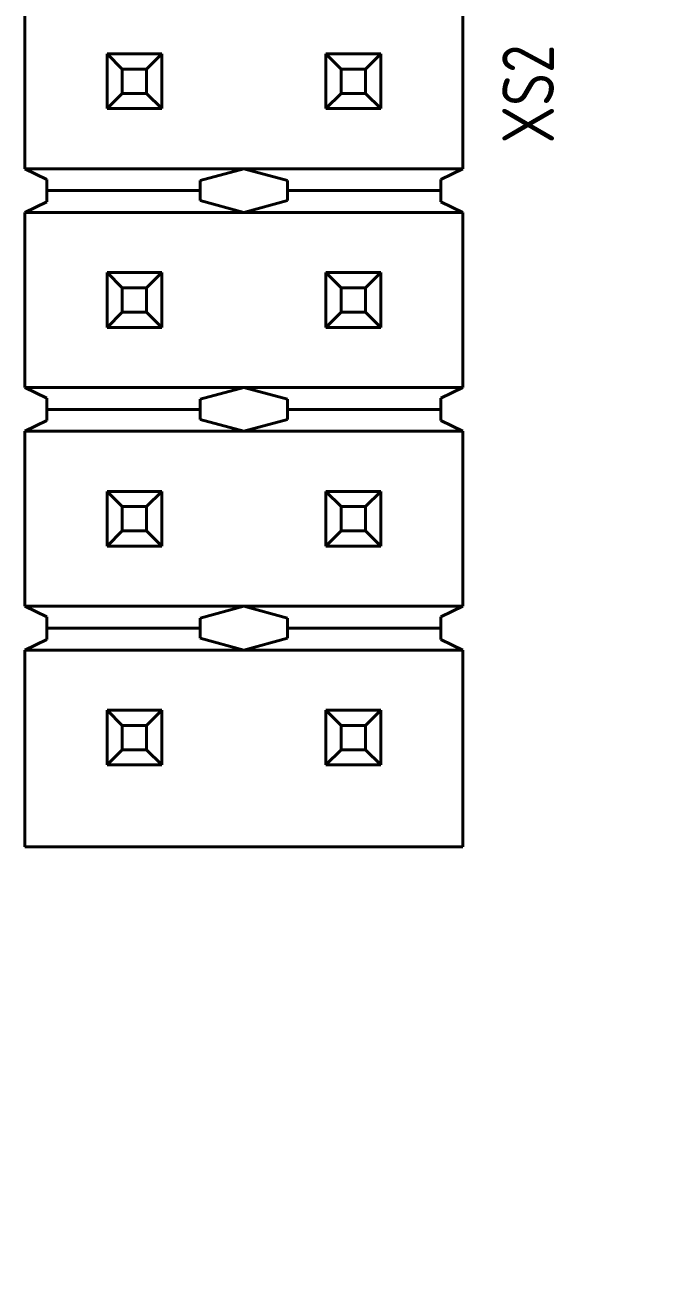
# Model space of a CAD drawing. Header units: inches. Extents: x -969 to 2045, y -594 to 12.
# Drawn here: x -763.54 to -748.52, y -192.14 to -163.16 of the extents above; entities that cross this region are included whole.
import ezdxf

# ---------------------------------------------------------------- set-up
doc = ezdxf.new("R2010")
doc.units = ezdxf.units.IN
doc.header["$MEASUREMENT"] = 0
doc.layers.add('Основная', color=7, linetype='Continuous', lineweight=40)
doc.styles.add('GOST type A0', font='gost.TTF', dxfattribs={"height": 2.116667})
doc.dimstyles.new('ISO-25', dxfattribs={"dimtxt": 2.5, "dimasz": 2.5, "dimexe": 1.25, "dimexo": 0.625, "dimtad": 1, "dimtxsty": 'Standard', "dimcen": 2.5, "dimadec": 0, "dimazin": 0, "dimtfac": 1, "dimtmove": 0, "dimatfit": 3, "dimfxl": 1, "dimarcsym": 0})

# ---------------------------------------------------------------- blocks, each defined once
blk = doc.blocks.new('*D29')
at = {"color": 0, "lineweight": -2, "transparency": 16777216}
for p, q in [((-762.176, -45.267), (-701.749, -45.267)), ((-702.999, -47.767), (-702.999, -299.967)), ((-722.374, -302.467), (-701.749, -302.467))]:
    blk.add_line(p, q, dxfattribs=at)
at = {"color": 0, "transparency": 16777216}
for points in [[(-703.415, -47.767), (-702.582, -47.767), (-702.999, -45.267)], [(-703.415, -299.967), (-702.582, -299.967), (-702.999, -302.467)]]:
    blk.add_solid(points, dxfattribs=at)
at = {"layer": 'DEFPOINTS', "color": 0, "transparency": 16777216}
for p in [(-762.801, -45.267), (-722.999, -302.467), (-702.999, -302.467)]:
    blk.add_point(p, dxfattribs=at)
at = {"color": 0, "transparency": 16777216, "insert": (-704.842, -173.867), "char_height": 2.1167, "attachment_point": 5, "rotation": 90, "style": 'GOST type A0'}
blk.add_mtext('128,6*', dxfattribs=at)

msp = doc.modelspace()

# ---------------------------------------------------------------- linework, layer by layer
at = {"layer": 'Основная'}
for p, q in [((-763.539, -162.435), (-763.539, -166.499)), ((-763.539, -162.435), (-763.539, -166.499)), ((-763.539, -162.435), (-763.539, -166.499)), ((-763.539, -162.435), (-763.539, -166.499)), ((-753.379, -166.499), (-753.379, -162.435)), ((-753.379, -162.435), (-753.379, -166.499)), ((-753.379, -166.499), (-753.379, -162.435)), ((-753.379, -162.435), (-753.379, -166.499)), ((-761.633, -163.833), (-761.281, -164.185)), ((-761.633, -163.833), (-760.363, -163.833)), ((-761.633, -163.833), (-761.633, -165.103)), ((-761.633, -163.833), (-761.281, -164.185)), ((-761.633, -163.833), (-760.363, -163.833)), ((-761.633, -163.833), (-761.633, -165.103)), ((-760.363, -163.833), (-760.715, -164.185)), ((-760.363, -163.833), (-760.715, -164.185)), ((-760.363, -163.833), (-760.363, -165.103)), ((-760.363, -163.833), (-760.363, -165.103)), ((-756.553, -163.833), (-756.553, -165.103)), ((-756.553, -163.833), (-756.201, -164.185)), ((-755.283, -163.833), (-756.553, -163.833)), ((-756.553, -163.833), (-756.553, -165.103)), ((-756.553, -163.833), (-756.201, -164.185)), ((-755.283, -163.833), (-756.553, -163.833)), ((-755.283, -163.833), (-755.635, -164.185)), ((-755.283, -163.833), (-755.635, -164.185)), ((-755.283, -163.833), (-755.283, -165.103)), ((-755.283, -163.833), (-755.283, -165.103)), ((-761.281, -164.185), (-761.281, -164.751)), ((-760.715, -164.185), (-761.281, -164.185)), ((-761.281, -164.185), (-761.281, -164.751)), ((-760.715, -164.185), (-761.281, -164.185)), ((-760.715, -164.185), (-760.715, -164.751)), ((-760.715, -164.185), (-760.715, -164.751)), ((-756.201, -164.185), (-756.201, -164.751)), ((-756.201, -164.185), (-755.635, -164.185)), ((-756.201, -164.185), (-756.201, -164.751)), ((-756.201, -164.185), (-755.635, -164.185)), ((-755.635, -164.185), (-755.635, -164.751)), ((-755.635, -164.185), (-755.635, -164.751)), ((-761.281, -164.751), (-761.633, -165.103)), ((-761.281, -164.751), (-761.633, -165.103)), ((-761.281, -164.751), (-760.715, -164.751)), ((-761.281, -164.751), (-760.715, -164.751)), ((-760.715, -164.751), (-760.363, -165.103)), ((-760.715, -164.751), (-760.363, -165.103)), ((-756.201, -164.751), (-756.553, -165.103)), ((-756.201, -164.751), (-756.553, -165.103)), ((-755.635, -164.751), (-756.201, -164.751)), ((-755.635, -164.751), (-756.201, -164.751)), ((-755.635, -164.751), (-755.283, -165.103)), ((-755.635, -164.751), (-755.283, -165.103)), ((-760.363, -165.103), (-761.633, -165.103)), ((-760.363, -165.103), (-761.633, -165.103)), ((-756.553, -165.103), (-755.283, -165.103)), ((-756.553, -165.103), (-755.283, -165.103)), ((-763.539, -166.499), (-763.031, -166.747)), ((-763.539, -166.499), (-763.031, -166.747)), ((-763.539, -166.499), (-758.459, -166.499)), ((-763.539, -166.499), (-763.031, -166.747)), ((-763.539, -166.499), (-763.031, -166.747)), ((-763.539, -166.499), (-758.459, -166.499)), ((-758.459, -166.499), (-759.475, -166.773)), ((-758.459, -166.499), (-759.475, -166.773)), ((-758.459, -166.499), (-757.443, -166.773)), ((-753.379, -166.499), (-758.459, -166.499)), ((-758.459, -166.499), (-757.443, -166.773)), ((-753.379, -166.499), (-758.459, -166.499)), ((-753.887, -166.747), (-753.379, -166.499)), ((-753.379, -166.499), (-753.887, -166.747)), ((-753.887, -166.747), (-753.379, -166.499)), ((-753.379, -166.499), (-753.887, -166.747)), ((-763.031, -166.747), (-763.031, -167.267)), ((-763.031, -166.747), (-763.031, -167.007)), ((-763.031, -166.747), (-763.031, -167.267)), ((-763.031, -166.747), (-763.031, -167.007)), ((-759.475, -166.773), (-759.475, -167.007)), ((-759.475, -166.773), (-759.475, -167.007)), ((-757.443, -166.773), (-757.443, -167.007)), ((-757.443, -166.773), (-757.443, -167.007)), ((-753.887, -167.267), (-753.887, -166.747)), ((-753.887, -166.747), (-753.887, -167.007)), ((-753.887, -167.267), (-753.887, -166.747)), ((-753.887, -166.747), (-753.887, -167.007)), ((-763.031, -167.007), (-763.031, -167.267)), ((-763.031, -167.007), (-759.475, -167.007)), ((-763.031, -167.007), (-763.031, -167.267)), ((-763.031, -167.007), (-759.475, -167.007)), ((-759.475, -167.007), (-759.475, -167.241)), ((-759.475, -167.007), (-759.475, -167.241)), ((-753.887, -167.007), (-757.443, -167.007)), ((-757.443, -167.007), (-757.443, -167.241)), ((-753.887, -167.007), (-757.443, -167.007)), ((-757.443, -167.007), (-757.443, -167.241)), ((-753.887, -167.007), (-753.887, -167.267)), ((-753.887, -167.007), (-753.887, -167.267)), ((-763.031, -167.267), (-763.539, -167.515)), ((-763.031, -167.267), (-763.539, -167.515)), ((-763.031, -167.267), (-763.539, -167.515)), ((-763.031, -167.267), (-763.539, -167.515)), ((-759.475, -167.241), (-758.459, -167.515)), ((-759.475, -167.241), (-758.459, -167.515)), ((-757.443, -167.241), (-758.459, -167.515)), ((-757.443, -167.241), (-758.459, -167.515)), ((-753.379, -167.515), (-753.887, -167.267)), ((-753.887, -167.267), (-753.379, -167.515)), ((-753.379, -167.515), (-753.887, -167.267)), ((-753.887, -167.267), (-753.379, -167.515)), ((-763.539, -167.515), (-763.539, -171.579)), ((-763.539, -167.515), (-763.539, -171.579)), ((-758.459, -167.515), (-763.539, -167.515)), ((-763.539, -167.515), (-763.539, -171.579)), ((-763.539, -167.515), (-763.539, -171.579)), ((-758.459, -167.515), (-763.539, -167.515)), ((-753.379, -167.515), (-758.459, -167.515)), ((-753.379, -167.515), (-758.459, -167.515)), ((-753.379, -171.579), (-753.379, -167.515)), ((-753.379, -167.515), (-753.379, -171.579)), ((-753.379, -171.579), (-753.379, -167.515)), ((-753.379, -167.515), (-753.379, -171.579)), ((-761.633, -168.913), (-761.281, -169.265)), ((-760.363, -168.913), (-761.633, -168.913)), ((-761.633, -168.913), (-761.633, -170.183)), ((-761.633, -168.913), (-761.281, -169.265)), ((-760.363, -168.913), (-761.633, -168.913)), ((-761.633, -168.913), (-761.633, -170.183)), ((-760.363, -168.913), (-760.715, -169.265)), ((-760.363, -168.913), (-760.715, -169.265)), ((-760.363, -168.913), (-760.363, -170.183)), ((-760.363, -168.913), (-760.363, -170.183)), ((-756.553, -168.913), (-756.553, -170.183)), ((-756.553, -168.913), (-756.201, -169.265)), ((-755.283, -168.913), (-756.553, -168.913)), ((-756.553, -168.913), (-756.553, -170.183)), ((-756.553, -168.913), (-756.201, -169.265)), ((-755.283, -168.913), (-756.553, -168.913)), ((-755.283, -168.913), (-755.635, -169.265)), ((-755.283, -168.913), (-755.635, -169.265)), ((-755.283, -168.913), (-755.283, -170.183)), ((-755.283, -168.913), (-755.283, -170.183)), ((-761.281, -169.265), (-761.281, -169.831)), ((-760.715, -169.265), (-761.281, -169.265)), ((-761.281, -169.265), (-761.281, -169.831)), ((-760.715, -169.265), (-761.281, -169.265)), ((-760.715, -169.265), (-760.715, -169.831)), ((-760.715, -169.265), (-760.715, -169.831)), ((-756.201, -169.265), (-756.201, -169.831)), ((-755.635, -169.265), (-756.201, -169.265)), ((-756.201, -169.265), (-756.201, -169.831)), ((-755.635, -169.265), (-756.201, -169.265)), ((-755.635, -169.265), (-755.635, -169.831)), ((-755.635, -169.265), (-755.635, -169.831)), ((-761.281, -169.831), (-761.633, -170.183)), ((-761.281, -169.831), (-761.633, -170.183)), ((-761.281, -169.831), (-760.715, -169.831)), ((-761.281, -169.831), (-760.715, -169.831)), ((-760.715, -169.831), (-760.363, -170.183)), ((-760.715, -169.831), (-760.363, -170.183)), ((-756.201, -169.831), (-756.553, -170.183)), ((-756.201, -169.831), (-756.553, -170.183)), ((-755.635, -169.831), (-756.201, -169.831)), ((-755.635, -169.831), (-756.201, -169.831)), ((-755.635, -169.831), (-755.283, -170.183)), ((-755.635, -169.831), (-755.283, -170.183)), ((-760.363, -170.183), (-761.633, -170.183)), ((-760.363, -170.183), (-761.633, -170.183)), ((-755.283, -170.183), (-756.553, -170.183)), ((-755.283, -170.183), (-756.553, -170.183)), ((-763.539, -171.579), (-763.031, -171.827)), ((-763.539, -171.579), (-763.031, -171.827)), ((-758.459, -171.579), (-763.539, -171.579)), ((-763.539, -171.579), (-763.031, -171.827)), ((-763.539, -171.579), (-763.031, -171.827)), ((-758.459, -171.579), (-763.539, -171.579)), ((-763.031, -171.827), (-763.031, -172.347)), ((-763.031, -171.827), (-763.031, -172.087)), ((-763.031, -171.827), (-763.031, -172.347)), ((-763.031, -171.827), (-763.031, -172.087)), ((-758.459, -171.579), (-759.475, -171.853)), ((-758.459, -171.579), (-759.475, -171.853)), ((-758.459, -171.579), (-757.443, -171.853)), ((-753.379, -171.579), (-758.459, -171.579)), ((-758.459, -171.579), (-757.443, -171.853)), ((-753.379, -171.579), (-758.459, -171.579)), ((-753.887, -171.827), (-753.379, -171.579)), ((-753.379, -171.579), (-753.887, -171.827)), ((-753.887, -171.827), (-753.379, -171.579)), ((-753.379, -171.579), (-753.887, -171.827)), ((-753.887, -172.347), (-753.887, -171.827)), ((-753.887, -171.827), (-753.887, -172.087)), ((-753.887, -172.347), (-753.887, -171.827)), ((-753.887, -171.827), (-753.887, -172.087)), ((-763.031, -172.087), (-763.031, -172.347)), ((-759.475, -172.087), (-763.031, -172.087)), ((-763.031, -172.087), (-763.031, -172.347)), ((-759.475, -172.087), (-763.031, -172.087)), ((-759.475, -171.853), (-759.475, -172.087)), ((-759.475, -171.853), (-759.475, -172.087)), ((-759.475, -172.087), (-759.475, -172.321)), ((-759.475, -172.087), (-759.475, -172.321)), ((-757.443, -171.853), (-757.443, -172.087)), ((-757.443, -171.853), (-757.443, -172.087)), ((-757.443, -172.087), (-753.887, -172.087)), ((-757.443, -172.087), (-757.443, -172.321)), ((-757.443, -172.087), (-753.887, -172.087)), ((-757.443, -172.087), (-757.443, -172.321)), ((-753.887, -172.087), (-753.887, -172.347)), ((-753.887, -172.087), (-753.887, -172.347)), ((-763.031, -172.347), (-763.539, -172.595)), ((-763.031, -172.347), (-763.539, -172.595)), ((-763.031, -172.347), (-763.539, -172.595)), ((-763.031, -172.347), (-763.539, -172.595)), ((-759.475, -172.321), (-758.459, -172.595)), ((-759.475, -172.321), (-758.459, -172.595)), ((-757.443, -172.321), (-758.459, -172.595)), ((-757.443, -172.321), (-758.459, -172.595)), ((-753.379, -172.595), (-753.887, -172.347)), ((-753.887, -172.347), (-753.379, -172.595)), ((-753.379, -172.595), (-753.887, -172.347)), ((-753.887, -172.347), (-753.379, -172.595)), ((-763.539, -172.595), (-763.539, -176.659)), ((-763.539, -172.595), (-763.539, -176.659)), ((-758.459, -172.595), (-763.539, -172.595)), ((-763.539, -172.595), (-763.539, -176.659)), ((-763.539, -172.595), (-763.539, -176.659)), ((-758.459, -172.595), (-763.539, -172.595)), ((-753.379, -172.595), (-758.459, -172.595)), ((-753.379, -172.595), (-758.459, -172.595)), ((-753.379, -176.659), (-753.379, -172.595)), ((-753.379, -172.595), (-753.379, -176.659)), ((-753.379, -176.659), (-753.379, -172.595)), ((-753.379, -172.595), (-753.379, -176.659)), ((-761.633, -173.993), (-761.281, -174.345)), ((-760.363, -173.993), (-761.633, -173.993)), ((-761.633, -173.993), (-761.633, -175.263)), ((-761.633, -173.993), (-761.281, -174.345)), ((-760.363, -173.993), (-761.633, -173.993)), ((-761.633, -173.993), (-761.633, -175.263)), ((-760.363, -173.993), (-760.715, -174.345)), ((-760.363, -173.993), (-760.715, -174.345)), ((-760.363, -173.993), (-760.363, -175.263)), ((-760.363, -173.993), (-760.363, -175.263)), ((-756.553, -173.993), (-756.553, -175.263)), ((-756.553, -173.993), (-756.201, -174.345)), ((-755.283, -173.993), (-756.553, -173.993)), ((-756.553, -173.993), (-756.553, -175.263)), ((-756.553, -173.993), (-756.201, -174.345)), ((-755.283, -173.993), (-756.553, -173.993)), ((-755.283, -173.993), (-755.635, -174.345)), ((-755.283, -173.993), (-755.635, -174.345)), ((-755.283, -173.993), (-755.283, -175.263)), ((-755.283, -173.993), (-755.283, -175.263)), ((-761.281, -174.345), (-761.281, -174.911)), ((-760.715, -174.345), (-761.281, -174.345)), ((-761.281, -174.345), (-761.281, -174.911)), ((-760.715, -174.345), (-761.281, -174.345)), ((-760.715, -174.345), (-760.715, -174.911)), ((-760.715, -174.345), (-760.715, -174.911)), ((-756.201, -174.345), (-756.201, -174.911)), ((-755.635, -174.345), (-756.201, -174.345)), ((-756.201, -174.345), (-756.201, -174.911)), ((-755.635, -174.345), (-756.201, -174.345)), ((-755.635, -174.345), (-755.635, -174.911)), ((-755.635, -174.345), (-755.635, -174.911)), ((-761.281, -174.911), (-761.633, -175.263)), ((-761.281, -174.911), (-761.633, -175.263)), ((-760.715, -174.911), (-761.281, -174.911)), ((-760.715, -174.911), (-761.281, -174.911)), ((-760.715, -174.911), (-760.363, -175.263)), ((-760.715, -174.911), (-760.363, -175.263)), ((-756.201, -174.911), (-756.553, -175.263)), ((-756.201, -174.911), (-756.553, -175.263)), ((-755.635, -174.911), (-756.201, -174.911)), ((-755.635, -174.911), (-756.201, -174.911)), ((-755.635, -174.911), (-755.283, -175.263)), ((-755.635, -174.911), (-755.283, -175.263)), ((-760.363, -175.263), (-761.633, -175.263)), ((-760.363, -175.263), (-761.633, -175.263)), ((-755.283, -175.263), (-756.553, -175.263)), ((-755.283, -175.263), (-756.553, -175.263)), ((-763.539, -176.659), (-763.031, -176.907)), ((-763.539, -176.659), (-763.031, -176.907)), ((-758.459, -176.659), (-763.539, -176.659)), ((-763.539, -176.659), (-763.031, -176.907)), ((-763.539, -176.659), (-763.031, -176.907)), ((-758.459, -176.659), (-763.539, -176.659)), ((-758.459, -176.659), (-759.475, -176.933)), ((-758.459, -176.659), (-759.475, -176.933)), ((-758.459, -176.659), (-757.443, -176.933)), ((-753.379, -176.659), (-758.459, -176.659)), ((-758.459, -176.659), (-757.443, -176.933)), ((-753.379, -176.659), (-758.459, -176.659)), ((-753.887, -176.907), (-753.379, -176.659)), ((-753.379, -176.659), (-753.887, -176.907)), ((-753.887, -176.907), (-753.379, -176.659)), ((-753.379, -176.659), (-753.887, -176.907)), ((-763.031, -176.907), (-763.031, -177.427)), ((-763.031, -176.907), (-763.031, -177.167)), ((-763.031, -176.907), (-763.031, -177.427)), ((-763.031, -176.907), (-763.031, -177.167)), ((-759.475, -176.933), (-759.475, -177.167)), ((-759.475, -176.933), (-759.475, -177.167)), ((-757.443, -176.933), (-757.443, -177.167)), ((-757.443, -176.933), (-757.443, -177.167)), ((-753.887, -177.427), (-753.887, -176.907)), ((-753.887, -176.907), (-753.887, -177.167)), ((-753.887, -177.427), (-753.887, -176.907)), ((-753.887, -176.907), (-753.887, -177.167)), ((-763.031, -177.167), (-763.031, -177.427)), ((-763.031, -177.167), (-759.475, -177.167)), ((-763.031, -177.167), (-763.031, -177.427)), ((-763.031, -177.167), (-759.475, -177.167)), ((-759.475, -177.167), (-759.475, -177.401)), ((-759.475, -177.167), (-759.475, -177.401)), ((-753.887, -177.167), (-757.443, -177.167)), ((-757.443, -177.167), (-757.443, -177.401)), ((-753.887, -177.167), (-757.443, -177.167)), ((-757.443, -177.167), (-757.443, -177.401)), ((-753.887, -177.167), (-753.887, -177.427)), ((-753.887, -177.167), (-753.887, -177.427)), ((-763.031, -177.427), (-763.539, -177.675)), ((-763.031, -177.427), (-763.539, -177.675)), ((-763.031, -177.427), (-763.539, -177.675)), ((-763.031, -177.427), (-763.539, -177.675)), ((-759.475, -177.401), (-758.459, -177.675)), ((-759.475, -177.401), (-758.459, -177.675)), ((-757.443, -177.401), (-758.459, -177.675)), ((-757.443, -177.401), (-758.459, -177.675)), ((-753.379, -177.675), (-753.887, -177.427)), ((-753.887, -177.427), (-753.379, -177.675)), ((-753.379, -177.675), (-753.887, -177.427)), ((-753.887, -177.427), (-753.379, -177.675)), ((-763.539, -177.675), (-763.539, -182.247)), ((-763.539, -177.675), (-763.539, -182.247)), ((-763.539, -177.675), (-758.459, -177.675)), ((-763.539, -177.675), (-763.539, -182.247)), ((-763.539, -177.675), (-763.539, -182.247)), ((-763.539, -177.675), (-758.459, -177.675)), ((-758.459, -177.675), (-753.379, -177.675)), ((-758.459, -177.675), (-753.379, -177.675)), ((-753.379, -182.247), (-753.379, -177.675)), ((-753.379, -177.675), (-753.379, -182.247)), ((-753.379, -182.247), (-753.379, -177.675)), ((-753.379, -177.675), (-753.379, -182.247)), ((-761.633, -179.073), (-761.281, -179.425)), ((-760.363, -179.073), (-761.633, -179.073)), ((-761.633, -179.073), (-761.633, -180.343)), ((-761.633, -179.073), (-761.281, -179.425)), ((-760.363, -179.073), (-761.633, -179.073)), ((-761.633, -179.073), (-761.633, -180.343)), ((-760.363, -179.073), (-760.715, -179.425)), ((-760.363, -179.073), (-760.715, -179.425)), ((-760.363, -179.073), (-760.363, -180.343)), ((-760.363, -179.073), (-760.363, -180.343)), ((-755.283, -179.073), (-756.553, -179.073)), ((-756.553, -179.073), (-756.201, -179.425)), ((-756.553, -179.073), (-756.553, -180.343)), ((-755.283, -179.073), (-756.553, -179.073)), ((-756.553, -179.073), (-756.201, -179.425)), ((-756.553, -179.073), (-756.553, -180.343)), ((-755.283, -179.073), (-755.635, -179.425)), ((-755.283, -179.073), (-755.635, -179.425)), ((-755.283, -179.073), (-755.283, -180.343)), ((-755.283, -179.073), (-755.283, -180.343)), ((-761.281, -179.425), (-761.281, -179.991)), ((-760.715, -179.425), (-761.281, -179.425)), ((-761.281, -179.425), (-761.281, -179.991)), ((-760.715, -179.425), (-761.281, -179.425)), ((-760.715, -179.425), (-760.715, -179.991)), ((-760.715, -179.425), (-760.715, -179.991)), ((-755.635, -179.425), (-756.201, -179.425)), ((-756.201, -179.425), (-756.201, -179.991)), ((-755.635, -179.425), (-756.201, -179.425)), ((-756.201, -179.425), (-756.201, -179.991)), ((-755.635, -179.425), (-755.635, -179.991)), ((-755.635, -179.425), (-755.635, -179.991)), ((-761.281, -179.991), (-761.633, -180.343)), ((-761.281, -179.991), (-761.633, -180.343)), ((-761.281, -179.991), (-760.715, -179.991)), ((-761.281, -179.991), (-760.715, -179.991)), ((-760.715, -179.991), (-760.363, -180.343)), ((-760.715, -179.991), (-760.363, -180.343)), ((-756.201, -179.991), (-756.553, -180.343)), ((-756.201, -179.991), (-756.553, -180.343)), ((-755.635, -179.991), (-756.201, -179.991)), ((-755.635, -179.991), (-756.201, -179.991)), ((-755.635, -179.991), (-755.283, -180.343)), ((-755.635, -179.991), (-755.283, -180.343)), ((-760.363, -180.343), (-761.633, -180.343)), ((-760.363, -180.343), (-761.633, -180.343)), ((-755.283, -180.343), (-756.553, -180.343)), ((-755.283, -180.343), (-756.553, -180.343)), ((-763.539, -182.247), (-753.379, -182.247)), ((-753.379, -182.247), (-763.539, -182.247)), ((-763.539, -182.247), (-753.379, -182.247)), ((-753.379, -182.247), (-763.539, -182.247))]:
    msp.add_line(p, q, dxfattribs=at)

# ---------------------------------------------------------------- texts
at = {"layer": 'Основная', "style": 'GOST type A0'}
msp.add_text('XS2', height=1.2, rotation=90, dxfattribs=at).set_placement((-751.262, -165.914))

# ---------------------------------------------------------------- dimensions: what is measured, and where the dimension line sits
dim = msp.add_linear_dim(base=(-702.999, -302.467), p1=(-762.801, -45.267), p2=(-722.999, -302.467), angle=90, text='128,6*', dimstyle='ISO-25', override={"dimtxsty": 'GOST type A0'})
dim.commit()
dim.dimension.update_dxf_attribs({"geometry": '*D29', "text_midpoint": (-702.999, -173.867), "dimtype": 160})

doc.saveas('drawing.dxf')
